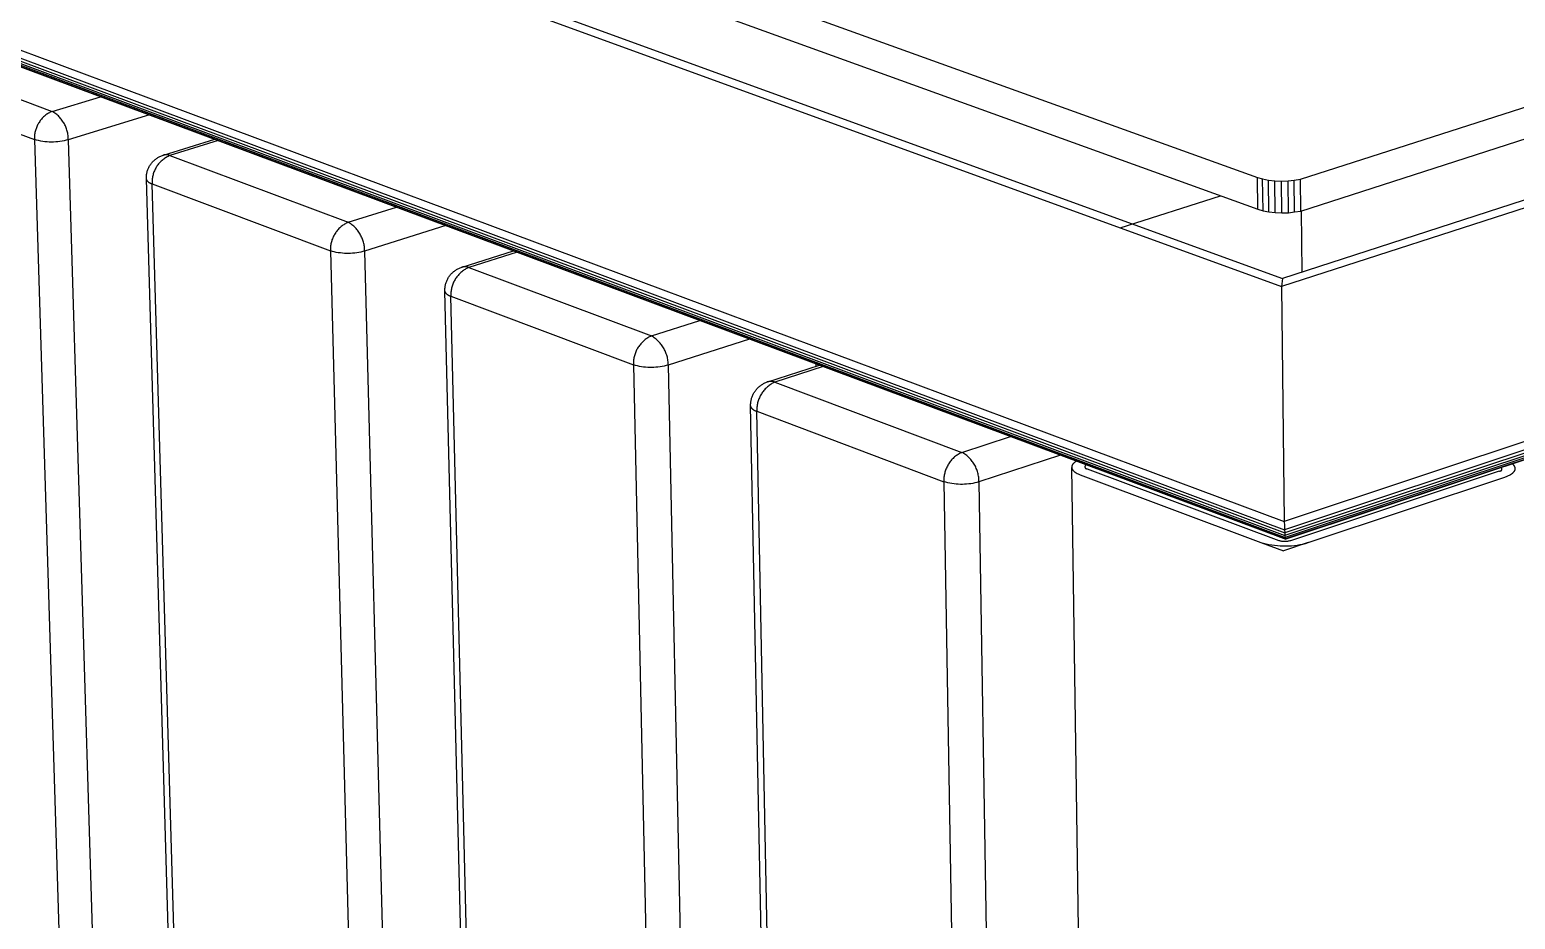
# Model space of a CAD drawing. Header units: millimetres. Extents: x -987 to 2591, y -102 to 2398.
# Drawn here: x -120.2 to 12.9, y 500 to 579.7 of the extents above; entities that cross this region are included whole.
import ezdxf

# ---------------------------------------------------------------- set-up
doc = ezdxf.new("R2010")
doc.units = ezdxf.units.MM
doc.header["$MEASUREMENT"] = 0
doc.layers.add('Utwórz2D linie widoczne', color=7, linetype='Continuous', true_color=0x000000)

msp = doc.modelspace()

# ---------------------------------------------------------------- linework, layer by layer
at = {"layer": 'Utwórz2D linie widoczne'}
for p, q in [((-186.29, 629.88), (-10.15, 566.45)), ((-186.18, 627.22), (-10.12, 563.6)), ((-6.27, 563.44), (186.63, 625.49)), ((-6.31, 566.29), (171.26, 623.22)), ((-187.69, 622.06), (-8, 556.67)), ((-185.72, 622.05), (-7.91, 557.4)), ((188.04, 620.19), (-8, 556.67)), ((186.05, 620.2), (-7.91, 557.4)), ((-186.86, 602.4), (-7.76, 535.62)), ((-186.63, 601.62), (-7.74, 534.87)), ((-186.32, 601.26), (-7.72, 534.59)), ((-186.01, 600.92), (-7.7, 534.35)), ((-185.6, 600.62), (-7.68, 534.18)), ((187.6, 600.49), (-7.76, 535.62)), ((-185.2, 600.36), (-7.66, 534.05)), ((-184.7, 600.15), (-7.63, 534.02)), ((187.38, 599.71), (-7.74, 534.87)), ((187.08, 599.35), (-7.72, 534.59)), ((186.77, 599.01), (-7.7, 534.35)), ((186.37, 598.72), (-7.68, 534.18)), ((185.97, 598.46), (-7.66, 534.05)), ((185.47, 598.26), (-7.63, 534.02)), ((-133.8, 578.23), (-118.19, 572.37)), ((-135.39, 575.71), (-119.78, 569.84)), ((-118.19, 572.37), (-113.86, 573.69)), ((-119.45, 571.24), (-119.49, 571.16)), ((-119.4, 571.32), (-119.45, 571.24)), ((-119.35, 571.39), (-119.4, 571.32)), ((-119.3, 571.47), (-119.35, 571.39)), ((-119.25, 571.54), (-119.3, 571.47)), ((-119.19, 571.61), (-119.25, 571.54)), ((-119.14, 571.68), (-119.19, 571.61)), ((-119.07, 571.75), (-119.14, 571.68)), ((-119.01, 571.82), (-119.07, 571.75)), ((-118.95, 571.88), (-119.01, 571.82)), ((-118.88, 571.94), (-118.95, 571.88)), ((-118.81, 572), (-118.88, 571.94)), ((-118.74, 572.06), (-118.81, 572)), ((-118.66, 572.11), (-118.74, 572.06)), ((-118.59, 572.16), (-118.66, 572.11)), ((-118.51, 572.21), (-118.59, 572.16)), ((-118.43, 572.25), (-118.51, 572.21)), ((-118.35, 572.3), (-118.43, 572.25)), ((-118.27, 572.34), (-118.35, 572.3)), ((-118.19, 572.37), (-118.27, 572.34)), ((-118.1, 572.32), (-118.19, 572.37)), ((-118.02, 572.27), (-118.1, 572.32)), ((-117.94, 572.21), (-118.02, 572.27)), ((-117.86, 572.15), (-117.94, 572.21)), ((-117.78, 572.09), (-117.86, 572.15)), ((-117.71, 572.02), (-117.78, 572.09)), ((-117.63, 571.96), (-117.71, 572.02)), ((-117.56, 571.89), (-117.63, 571.96)), ((-117.49, 571.82), (-117.56, 571.89)), ((-117.43, 571.74), (-117.49, 571.82)), ((-117.37, 571.66), (-117.43, 571.74)), ((-117.31, 571.59), (-117.37, 571.66)), ((-117.25, 571.5), (-117.31, 571.59)), ((-117.19, 571.42), (-117.25, 571.5)), ((-117.14, 571.34), (-117.19, 571.42)), ((-117.09, 571.25), (-117.14, 571.34)), ((-117.05, 571.16), (-117.09, 571.25)), ((-109.46, 572.05), (-116.74, 569.82)), ((-119.77, 570.11), (-119.78, 570.02)), ((-119.78, 570.02), (-119.78, 569.93)), ((-119.78, 569.93), (-119.78, 569.84)), ((-119.76, 570.29), (-119.77, 570.2)), ((-119.77, 570.2), (-119.77, 570.11)), ((-119.74, 570.38), (-119.76, 570.29)), ((-119.73, 570.47), (-119.74, 570.38)), ((-119.71, 570.56), (-119.73, 570.47)), ((-119.69, 570.65), (-119.71, 570.56)), ((-119.66, 570.74), (-119.69, 570.65)), ((-119.63, 570.82), (-119.66, 570.74)), ((-119.6, 570.91), (-119.63, 570.82)), ((-119.57, 570.99), (-119.6, 570.91)), ((-119.53, 571.08), (-119.57, 570.99)), ((-119.49, 571.16), (-119.53, 571.08)), ((-117, 571.07), (-117.05, 571.16)), ((-116.96, 570.98), (-117, 571.07)), ((-116.93, 570.89), (-116.96, 570.98)), ((-116.89, 570.8), (-116.93, 570.89)), ((-116.86, 570.7), (-116.89, 570.8)), ((-116.84, 570.61), (-116.86, 570.7)), ((-116.81, 570.51), (-116.84, 570.61)), ((-116.79, 570.42), (-116.81, 570.51)), ((-116.77, 570.32), (-116.79, 570.42)), ((-116.76, 570.22), (-116.77, 570.32)), ((-116.75, 570.12), (-116.76, 570.22)), ((-116.74, 570.02), (-116.75, 570.12)), ((-116.74, 569.92), (-116.74, 570.02)), ((-116.74, 569.82), (-116.74, 569.92)), ((-108.21, 568.45), (-103.61, 569.87)), ((-119.78, 569.84), (-106.11, 127.47)), ((-119.59, 569.79), (-119.78, 569.84)), ((-119.4, 569.75), (-119.59, 569.79)), ((-119.21, 569.71), (-119.4, 569.75)), ((-119.02, 569.68), (-119.21, 569.71)), ((-118.83, 569.65), (-119.02, 569.68)), ((-118.64, 569.63), (-118.83, 569.65)), ((-118.45, 569.62), (-118.64, 569.63)), ((-118.26, 569.62), (-118.45, 569.62)), ((-118.06, 569.62), (-118.26, 569.62)), ((-117.87, 569.63), (-118.06, 569.62)), ((-117.68, 569.65), (-117.87, 569.63)), ((-117.49, 569.67), (-117.68, 569.65)), ((-117.3, 569.7), (-117.49, 569.67)), ((-117.11, 569.73), (-117.3, 569.7)), ((-116.92, 569.78), (-117.11, 569.73)), ((-116.74, 569.82), (-116.92, 569.78)), ((-116.74, 569.82), (-103.3, 127.45)), ((-103.3, 569.75), (-107.64, 568.42)), ((-109.61, 567.15), (-109.58, 567.22)), ((-109.58, 567.22), (-109.55, 567.29)), ((-109.55, 567.29), (-109.52, 567.35)), ((-109.52, 567.35), (-109.48, 567.42)), ((-109.48, 567.42), (-109.45, 567.48)), ((-109.45, 567.48), (-109.41, 567.55)), ((-109.41, 567.55), (-109.37, 567.61)), ((-109.37, 567.61), (-109.32, 567.67)), ((-109.32, 567.67), (-109.28, 567.73)), ((-109.28, 567.73), (-109.23, 567.79)), ((-109.23, 567.79), (-109.18, 567.85)), ((-109.18, 567.85), (-109.13, 567.9)), ((-109.13, 567.9), (-109.07, 567.95)), ((-109.07, 567.95), (-109.02, 568)), ((-109.02, 568), (-108.96, 568.05)), ((-108.94, 567.2), (-108.98, 567.12)), ((-108.96, 568.05), (-108.9, 568.1)), ((-108.9, 567.28), (-108.94, 567.2)), ((-108.9, 568.1), (-108.84, 568.14)), ((-108.86, 567.36), (-108.9, 567.28)), ((-108.81, 567.43), (-108.86, 567.36)), ((-108.84, 568.14), (-108.78, 568.19)), ((-108.76, 567.51), (-108.81, 567.43)), ((-108.78, 568.19), (-108.72, 568.23)), ((-108.7, 567.58), (-108.76, 567.51)), ((-108.72, 568.23), (-108.65, 568.26)), ((-108.65, 567.66), (-108.7, 567.58)), ((-108.65, 568.26), (-108.59, 568.3)), ((-108.59, 567.73), (-108.65, 567.66)), ((-108.59, 568.3), (-108.52, 568.33)), ((-108.53, 567.79), (-108.59, 567.73)), ((-108.46, 567.86), (-108.53, 567.79)), ((-108.52, 568.33), (-108.45, 568.36)), ((-108.4, 567.92), (-108.46, 567.86)), ((-108.45, 568.36), (-108.38, 568.39)), ((-108.33, 567.98), (-108.4, 567.92)), ((-108.38, 568.39), (-108.31, 568.42)), ((-108.26, 568.04), (-108.33, 567.98)), ((-108.31, 568.42), (-108.24, 568.44)), ((-108.19, 568.1), (-108.26, 568.04)), ((-108.21, 568.45), (-108.24, 568.44)), ((-108.18, 568.46), (-108.21, 568.45)), ((-108.11, 568.15), (-108.19, 568.1)), ((-108.15, 568.47), (-108.18, 568.46)), ((-108.12, 568.47), (-108.15, 568.47)), ((-108.09, 568.48), (-108.12, 568.47)), ((-108.04, 568.2), (-108.11, 568.15)), ((-108.06, 568.48), (-108.09, 568.48)), ((-108.03, 568.48), (-108.06, 568.48)), ((-107.96, 568.25), (-108.04, 568.2)), ((-108, 568.48), (-108.03, 568.48)), ((-107.97, 568.49), (-108, 568.48)), ((-107.94, 568.48), (-107.97, 568.49)), ((-107.88, 568.3), (-107.96, 568.25)), ((-107.91, 568.48), (-107.94, 568.48)), ((-107.88, 568.48), (-107.91, 568.48)), ((-107.85, 568.48), (-107.88, 568.48)), ((-107.8, 568.34), (-107.88, 568.3)), ((-107.81, 568.47), (-107.85, 568.48)), ((-107.78, 568.46), (-107.81, 568.47)), ((-107.72, 568.38), (-107.8, 568.34)), ((-107.75, 568.46), (-107.78, 568.46)), ((-107.72, 568.45), (-107.75, 568.46)), ((-107.7, 568.44), (-107.72, 568.45)), ((-107.64, 568.42), (-107.72, 568.38)), ((-107.67, 568.43), (-107.7, 568.44)), ((-107.64, 568.42), (-107.67, 568.43)), ((-107.64, 568.42), (-91.65, 562.43)), ((-109.74, 566.56), (-109.73, 566.64)), ((-109.74, 566.49), (-109.74, 566.56)), ((-109.74, 566.41), (-109.74, 566.49)), ((-109.74, 566.34), (-109.74, 566.41)), ((-109.74, 566.32), (-109.74, 566.34)), ((-109.73, 566.3), (-109.74, 566.32)), ((-96.79, 122.55), (-109.74, 566.32)), ((-109.73, 566.64), (-109.72, 566.71)), ((-109.72, 566.28), (-109.73, 566.3)), ((-109.72, 566.71), (-109.71, 566.79)), ((-109.71, 566.25), (-109.72, 566.28)), ((-109.71, 566.79), (-109.69, 566.86)), ((-109.71, 566.23), (-109.71, 566.25)), ((-109.7, 566.21), (-109.71, 566.23)), ((-109.69, 566.2), (-109.7, 566.21)), ((-109.69, 566.86), (-109.68, 566.93)), ((-109.67, 566.18), (-109.69, 566.2)), ((-109.68, 566.93), (-109.66, 567)), ((-109.66, 566.16), (-109.67, 566.18)), ((-109.66, 567), (-109.63, 567.08)), ((-109.65, 566.14), (-109.66, 566.16)), ((-109.64, 566.12), (-109.65, 566.14)), ((-109.62, 566.1), (-109.64, 566.12)), ((-109.63, 567.08), (-109.61, 567.15)), ((-109.61, 566.09), (-109.62, 566.1)), ((-109.59, 566.07), (-109.61, 566.09)), ((-109.58, 566.05), (-109.59, 566.07)), ((-109.56, 566.04), (-109.58, 566.05)), ((-109.55, 566.02), (-109.56, 566.04)), ((-109.53, 566.01), (-109.55, 566.02)), ((-109.51, 566), (-109.53, 566.01)), ((-109.5, 565.98), (-109.51, 566)), ((-109.48, 565.97), (-109.5, 565.98)), ((-109.46, 565.96), (-109.48, 565.97)), ((-109.44, 565.95), (-109.46, 565.96)), ((-109.42, 565.94), (-109.44, 565.95)), ((-109.4, 565.93), (-109.42, 565.94)), ((-109.38, 565.92), (-109.4, 565.93)), ((-109.36, 565.91), (-109.38, 565.92)), ((-109.34, 565.9), (-109.36, 565.91)), ((-109.32, 565.89), (-109.34, 565.9)), ((-109.3, 565.89), (-109.32, 565.89)), ((-109.27, 565.88), (-109.3, 565.89)), ((-109.25, 565.88), (-109.27, 565.88)), ((-109.23, 565.87), (-109.25, 565.88)), ((-109.22, 566.24), (-109.23, 566.15)), ((-109.23, 566.15), (-109.23, 566.06)), ((-109.23, 566.06), (-109.23, 565.97)), ((-109.23, 565.97), (-109.23, 565.87)), ((-96.31, 121.89), (-109.23, 565.87)), ((-109.23, 565.87), (-93.25, 559.86)), ((-109.21, 566.33), (-109.22, 566.24)), ((-109.2, 566.42), (-109.21, 566.33)), ((-109.18, 566.51), (-109.2, 566.42)), ((-109.16, 566.6), (-109.18, 566.51)), ((-109.14, 566.69), (-109.16, 566.6)), ((-109.12, 566.77), (-109.14, 566.69)), ((-109.09, 566.86), (-109.12, 566.77)), ((-109.06, 566.95), (-109.09, 566.86)), ((-109.02, 567.03), (-109.06, 566.95)), ((-108.98, 567.12), (-109.02, 567.03)), ((-10.12, 563.6), (-10.15, 566.45)), ((-10.15, 566.45), (-9.7, 566.32)), ((-9.66, 563.47), (-9.7, 566.32)), ((-9.7, 566.32), (-9.16, 566.21)), ((-9.13, 563.36), (-9.16, 566.21)), ((-9.16, 566.21), (-8.6, 566.15)), ((-8.56, 563.3), (-8.6, 566.15)), ((-8.6, 566.15), (-8.01, 566.13)), ((-8.01, 566.13), (-7.42, 566.14)), ((-7.98, 563.28), (-8.01, 566.13)), ((-7.42, 566.14), (-6.88, 566.21)), ((-7.39, 563.29), (-7.42, 566.14)), ((-6.88, 566.21), (-6.31, 566.29)), ((-6.85, 563.36), (-6.88, 566.21)), ((-6.27, 563.44), (-6.31, 566.29)), ((-22.46, 561.93), (-13.47, 564.81)), ((-91.65, 562.43), (-87.31, 563.78)), ((-10.12, 563.6), (-9.66, 563.47)), ((-9.66, 563.47), (-9.13, 563.36)), ((-9.13, 563.36), (-8.56, 563.3)), ((-8.56, 563.3), (-7.98, 563.28)), ((-7.98, 563.28), (-7.39, 563.29)), ((-7.39, 563.29), (-6.85, 563.36)), ((-6.85, 563.36), (-6.27, 563.44)), ((-6.23, 563.45), (-6.17, 557.97)), ((-92.41, 561.92), (-92.48, 561.86)), ((-92.34, 561.99), (-92.41, 561.92)), ((-92.27, 562.05), (-92.34, 561.99)), ((-92.2, 562.1), (-92.27, 562.05)), ((-92.13, 562.16), (-92.2, 562.1)), ((-92.05, 562.21), (-92.13, 562.16)), ((-91.98, 562.26), (-92.05, 562.21)), ((-91.9, 562.3), (-91.98, 562.26)), ((-91.82, 562.35), (-91.9, 562.3)), ((-91.73, 562.39), (-91.82, 562.35)), ((-91.65, 562.43), (-91.73, 562.39)), ((-91.56, 562.38), (-91.65, 562.43)), ((-91.48, 562.32), (-91.56, 562.38)), ((-91.4, 562.26), (-91.48, 562.32)), ((-91.32, 562.2), (-91.4, 562.26)), ((-91.24, 562.14), (-91.32, 562.2)), ((-91.16, 562.08), (-91.24, 562.14)), ((-91.09, 562.01), (-91.16, 562.08)), ((-91.01, 561.94), (-91.09, 562.01)), ((-90.95, 561.86), (-91.01, 561.94)), ((-90.88, 561.79), (-90.95, 561.86)), ((-82.89, 562.13), (-90.18, 559.85)), ((-93.18, 560.59), (-93.2, 560.5)), ((-93.16, 560.68), (-93.18, 560.59)), ((-93.13, 560.77), (-93.16, 560.68)), ((-93.11, 560.86), (-93.13, 560.77)), ((-93.07, 560.94), (-93.11, 560.86)), ((-93.04, 561.03), (-93.07, 560.94)), ((-93, 561.11), (-93.04, 561.03)), ((-92.96, 561.19), (-93, 561.11)), ((-92.92, 561.27), (-92.96, 561.19)), ((-92.87, 561.35), (-92.92, 561.27)), ((-92.82, 561.43), (-92.87, 561.35)), ((-92.77, 561.51), (-92.82, 561.43)), ((-92.72, 561.58), (-92.77, 561.51)), ((-92.66, 561.65), (-92.72, 561.58)), ((-92.6, 561.73), (-92.66, 561.65)), ((-92.54, 561.79), (-92.6, 561.73)), ((-92.48, 561.86), (-92.54, 561.79)), ((-90.81, 561.71), (-90.88, 561.79)), ((-90.75, 561.63), (-90.81, 561.71)), ((-90.69, 561.55), (-90.75, 561.63)), ((-90.64, 561.47), (-90.69, 561.55)), ((-90.59, 561.38), (-90.64, 561.47)), ((-90.54, 561.29), (-90.59, 561.38)), ((-90.49, 561.2), (-90.54, 561.29)), ((-90.45, 561.11), (-90.49, 561.2)), ((-90.4, 561.02), (-90.45, 561.11)), ((-90.37, 560.93), (-90.4, 561.02)), ((-90.33, 560.83), (-90.37, 560.93)), ((-90.3, 560.74), (-90.33, 560.83)), ((-90.27, 560.64), (-90.3, 560.74)), ((-90.25, 560.54), (-90.27, 560.64)), ((-90.23, 560.45), (-90.25, 560.54)), ((-93.24, 560.23), (-93.25, 560.14)), ((-93.25, 560.14), (-93.25, 560.05)), ((-93.25, 560.05), (-93.25, 559.95)), ((-93.25, 559.95), (-93.25, 559.86)), ((-93.25, 559.86), (-81.49, 113.44)), ((-93.07, 559.81), (-93.25, 559.86)), ((-93.23, 560.32), (-93.24, 560.23)), ((-93.22, 560.41), (-93.23, 560.32)), ((-93.2, 560.5), (-93.22, 560.41)), ((-92.9, 559.77), (-93.07, 559.81)), ((-92.72, 559.73), (-92.9, 559.77)), ((-92.54, 559.7), (-92.72, 559.73)), ((-92.35, 559.68), (-92.54, 559.7)), ((-92.17, 559.66), (-92.35, 559.68)), ((-91.99, 559.64), (-92.17, 559.66)), ((-91.81, 559.64), (-91.99, 559.64)), ((-91.62, 559.64), (-91.81, 559.64)), ((-91.44, 559.64), (-91.62, 559.64)), ((-91.26, 559.65), (-91.44, 559.64)), ((-91.07, 559.67), (-91.26, 559.65)), ((-90.89, 559.69), (-91.07, 559.67)), ((-90.71, 559.72), (-90.89, 559.69)), ((-90.53, 559.76), (-90.71, 559.72)), ((-90.35, 559.8), (-90.53, 559.76)), ((-90.18, 559.85), (-90.35, 559.8)), ((-90.21, 560.35), (-90.23, 560.45)), ((-90.2, 560.25), (-90.21, 560.35)), ((-90.19, 560.15), (-90.2, 560.25)), ((-90.18, 560.05), (-90.19, 560.15)), ((-90.18, 559.95), (-90.18, 560.05)), ((-90.18, 559.85), (-90.18, 559.95)), ((-90.18, 559.85), (-78.65, 113.42)), ((-81.44, 558.42), (-76.83, 559.87)), ((-76.51, 559.75), (-80.85, 558.38)), ((-76.91, 559.84), (-76.92, 559.9)), ((-82.36, 557.86), (-82.31, 557.91)), ((-82.31, 557.91), (-82.25, 557.96)), ((-82.25, 557.96), (-82.2, 558.01)), ((-82.2, 558.01), (-82.14, 558.06)), ((-82.14, 558.06), (-82.08, 558.1)), ((-82.08, 558.1), (-82.01, 558.15)), ((-82.01, 558.15), (-81.95, 558.19)), ((-81.95, 558.19), (-81.89, 558.22)), ((-81.89, 558.22), (-81.82, 558.26)), ((-81.82, 558.26), (-81.75, 558.3)), ((-81.75, 558.3), (-81.68, 558.33)), ((-81.68, 558.33), (-81.61, 558.36)), ((-81.61, 557.87), (-81.68, 557.81)), ((-81.61, 558.36), (-81.54, 558.38)), ((-81.55, 557.93), (-81.61, 557.87)), ((-81.47, 557.99), (-81.55, 557.93)), ((-81.54, 558.38), (-81.47, 558.41)), ((-81.44, 558.42), (-81.47, 558.41)), ((-81.4, 558.05), (-81.47, 557.99)), ((-81.41, 558.42), (-81.44, 558.42)), ((-81.38, 558.43), (-81.41, 558.42)), ((-81.33, 558.11), (-81.4, 558.05)), ((-81.35, 558.44), (-81.38, 558.43)), ((-81.31, 558.44), (-81.35, 558.44)), ((-81.25, 558.16), (-81.33, 558.11)), ((-81.28, 558.44), (-81.31, 558.44)), ((-81.25, 558.45), (-81.28, 558.44)), ((-81.22, 558.45), (-81.25, 558.45)), ((-81.17, 558.21), (-81.25, 558.16)), ((-81.19, 558.45), (-81.22, 558.45)), ((-81.16, 558.45), (-81.19, 558.45)), ((-81.1, 558.25), (-81.17, 558.21)), ((-81.13, 558.44), (-81.16, 558.45)), ((-81.09, 558.44), (-81.13, 558.44)), ((-81.01, 558.3), (-81.1, 558.25)), ((-81.06, 558.44), (-81.09, 558.44)), ((-81.03, 558.43), (-81.06, 558.44)), ((-81, 558.43), (-81.03, 558.43)), ((-80.93, 558.34), (-81.01, 558.3)), ((-80.97, 558.42), (-81, 558.43)), ((-80.94, 558.41), (-80.97, 558.42)), ((-80.91, 558.4), (-80.94, 558.41)), ((-80.85, 558.38), (-80.93, 558.34)), ((-80.88, 558.39), (-80.91, 558.4)), ((-80.85, 558.38), (-80.88, 558.39)), ((-80.85, 558.38), (-64.48, 552.24)), ((-82.98, 556.5), (-82.97, 556.58)), ((-82.97, 556.58), (-82.96, 556.65)), ((-82.96, 556.65), (-82.95, 556.73)), ((-82.95, 556.73), (-82.94, 556.8)), ((-82.94, 556.8), (-82.92, 556.88)), ((-82.92, 556.88), (-82.9, 556.95)), ((-82.9, 556.95), (-82.88, 557.02)), ((-82.88, 557.02), (-82.85, 557.09)), ((-82.85, 557.09), (-82.82, 557.16)), ((-82.82, 557.16), (-82.79, 557.23)), ((-82.79, 557.23), (-82.76, 557.3)), ((-82.76, 557.3), (-82.72, 557.37)), ((-82.72, 557.37), (-82.69, 557.44)), ((-82.69, 557.44), (-82.65, 557.5)), ((-82.65, 557.5), (-82.61, 557.56)), ((-82.61, 557.56), (-82.56, 557.63)), ((-82.56, 557.63), (-82.52, 557.69)), ((-82.52, 557.69), (-82.47, 557.74)), ((-82.47, 557.74), (-82.42, 557.8)), ((-82.42, 557.8), (-82.36, 557.86)), ((-82.36, 556.62), (-82.38, 556.53)), ((-82.34, 556.71), (-82.36, 556.62)), ((-82.31, 556.8), (-82.34, 556.71)), ((-82.28, 556.88), (-82.31, 556.8)), ((-82.24, 556.97), (-82.28, 556.88)), ((-82.2, 557.05), (-82.24, 556.97)), ((-82.16, 557.14), (-82.2, 557.05)), ((-82.12, 557.22), (-82.16, 557.14)), ((-82.07, 557.3), (-82.12, 557.22)), ((-82.03, 557.38), (-82.07, 557.3)), ((-81.97, 557.45), (-82.03, 557.38)), ((-81.92, 557.53), (-81.97, 557.45)), ((-81.86, 557.6), (-81.92, 557.53)), ((-81.8, 557.67), (-81.86, 557.6)), ((-81.74, 557.74), (-81.8, 557.67)), ((-81.68, 557.81), (-81.74, 557.74)), ((-7.91, 557.4), (-8, 556.67)), ((-8, 556.67), (-7.76, 535.62)), ((-82.99, 556.43), (-82.98, 556.5)), ((-82.99, 556.35), (-82.99, 556.43)), ((-82.99, 556.28), (-82.99, 556.35)), ((-82.98, 556.25), (-82.99, 556.28)), ((-71.98, 108.41), (-82.99, 556.26)), ((-82.97, 556.23), (-82.98, 556.25)), ((-82.96, 556.21), (-82.97, 556.23)), ((-82.96, 556.19), (-82.96, 556.21)), ((-82.95, 556.17), (-82.96, 556.19)), ((-82.93, 556.15), (-82.95, 556.17)), ((-82.92, 556.13), (-82.93, 556.15)), ((-82.91, 556.11), (-82.92, 556.13)), ((-82.9, 556.09), (-82.91, 556.11)), ((-82.88, 556.07), (-82.9, 556.09)), ((-82.87, 556.05), (-82.88, 556.07)), ((-82.85, 556.03), (-82.87, 556.05)), ((-82.84, 556.01), (-82.85, 556.03)), ((-82.82, 556), (-82.84, 556.01)), ((-82.81, 555.98), (-82.82, 556)), ((-82.79, 555.96), (-82.81, 555.98)), ((-82.77, 555.95), (-82.79, 555.96)), ((-82.75, 555.93), (-82.77, 555.95)), ((-82.73, 555.92), (-82.75, 555.93)), ((-82.71, 555.91), (-82.73, 555.92)), ((-82.69, 555.89), (-82.71, 555.91)), ((-82.67, 555.88), (-82.69, 555.89)), ((-82.65, 555.87), (-82.67, 555.88)), ((-82.63, 555.86), (-82.65, 555.87)), ((-82.61, 555.85), (-82.63, 555.86)), ((-82.59, 555.84), (-82.61, 555.85)), ((-82.57, 555.83), (-82.59, 555.84)), ((-82.55, 555.82), (-82.57, 555.83)), ((-82.52, 555.82), (-82.55, 555.82)), ((-82.5, 555.81), (-82.52, 555.82)), ((-82.48, 555.81), (-82.5, 555.81)), ((-82.45, 555.8), (-82.48, 555.81)), ((-82.45, 556.08), (-82.46, 555.99)), ((-82.46, 555.99), (-82.46, 555.89)), ((-82.46, 555.89), (-82.45, 555.8)), ((-82.44, 556.17), (-82.45, 556.08)), ((-71.48, 107.74), (-82.45, 555.8)), ((-82.45, 555.8), (-66.09, 549.64)), ((-82.43, 556.26), (-82.44, 556.17)), ((-82.42, 556.35), (-82.43, 556.26)), ((-82.4, 556.44), (-82.42, 556.35)), ((-82.38, 556.53), (-82.4, 556.44)), ((-64.48, 552.24), (-60.13, 553.63)), ((-65.66, 551.23), (-65.71, 551.15)), ((-65.61, 551.31), (-65.66, 551.23)), ((-65.55, 551.38), (-65.61, 551.31)), ((-65.5, 551.46), (-65.55, 551.38)), ((-65.44, 551.53), (-65.5, 551.46)), ((-65.37, 551.6), (-65.44, 551.53)), ((-65.31, 551.66), (-65.37, 551.6)), ((-65.24, 551.73), (-65.31, 551.66)), ((-65.18, 551.79), (-65.24, 551.73)), ((-65.11, 551.85), (-65.18, 551.79)), ((-65.03, 551.91), (-65.11, 551.85)), ((-64.96, 551.97), (-65.03, 551.91)), ((-64.88, 552.02), (-64.96, 551.97)), ((-64.8, 552.07), (-64.88, 552.02)), ((-64.73, 552.12), (-64.8, 552.07)), ((-64.64, 552.16), (-64.73, 552.12)), ((-64.56, 552.2), (-64.64, 552.16)), ((-64.48, 552.24), (-64.56, 552.2)), ((-64.39, 552.19), (-64.48, 552.24)), ((-64.3, 552.14), (-64.39, 552.19)), ((-64.22, 552.08), (-64.3, 552.14)), ((-64.14, 552.02), (-64.22, 552.08)), ((-64.06, 551.95), (-64.14, 552.02)), ((-63.98, 551.89), (-64.06, 551.95)), ((-63.9, 551.82), (-63.98, 551.89)), ((-63.83, 551.75), (-63.9, 551.82)), ((-63.76, 551.67), (-63.83, 551.75)), ((-63.69, 551.6), (-63.76, 551.67)), ((-63.63, 551.52), (-63.69, 551.6)), ((-63.56, 551.44), (-63.63, 551.52)), ((-63.51, 551.36), (-63.56, 551.44)), ((-63.45, 551.27), (-63.51, 551.36)), ((-63.39, 551.19), (-63.45, 551.27)), ((-55.68, 551.96), (-62.98, 549.63)), ((-66.08, 550.02), (-66.09, 549.92)), ((-66.09, 549.92), (-66.09, 549.83)), ((-66.07, 550.11), (-66.08, 550.02)), ((-66.06, 550.2), (-66.07, 550.11)), ((-66.04, 550.29), (-66.06, 550.2)), ((-66.02, 550.38), (-66.04, 550.29)), ((-66, 550.47), (-66.02, 550.38)), ((-65.97, 550.56), (-66, 550.47)), ((-65.94, 550.65), (-65.97, 550.56)), ((-65.91, 550.74), (-65.94, 550.65)), ((-65.87, 550.82), (-65.91, 550.74)), ((-65.84, 550.91), (-65.87, 550.82)), ((-65.8, 550.99), (-65.84, 550.91)), ((-65.75, 551.07), (-65.8, 550.99)), ((-65.71, 551.15), (-65.75, 551.07)), ((-63.34, 551.1), (-63.39, 551.19)), ((-63.3, 551.01), (-63.34, 551.1)), ((-63.25, 550.91), (-63.3, 551.01)), ((-63.21, 550.82), (-63.25, 550.91)), ((-63.17, 550.73), (-63.21, 550.82)), ((-63.14, 550.63), (-63.17, 550.73)), ((-63.11, 550.53), (-63.14, 550.63)), ((-63.08, 550.44), (-63.11, 550.53)), ((-63.05, 550.34), (-63.08, 550.44)), ((-63.03, 550.24), (-63.05, 550.34)), ((-63.01, 550.14), (-63.03, 550.24)), ((-63, 550.04), (-63.01, 550.14)), ((-62.99, 549.93), (-63, 550.04)), ((-62.98, 549.83), (-62.99, 549.93)), ((-66.09, 549.83), (-66.09, 549.74)), ((-66.09, 549.74), (-66.09, 549.64)), ((-66.09, 549.64), (-56.33, 99.1)), ((-65.91, 549.59), (-66.09, 549.64)), ((-65.73, 549.55), (-65.91, 549.59)), ((-65.55, 549.51), (-65.73, 549.55)), ((-65.37, 549.48), (-65.55, 549.51)), ((-65.18, 549.45), (-65.37, 549.48)), ((-65, 549.43), (-65.18, 549.45)), ((-64.81, 549.42), (-65, 549.43)), ((-64.63, 549.41), (-64.81, 549.42)), ((-64.44, 549.41), (-64.63, 549.41)), ((-64.26, 549.42), (-64.44, 549.41)), ((-64.07, 549.43), (-64.26, 549.42)), ((-63.89, 549.45), (-64.07, 549.43)), ((-63.7, 549.47), (-63.89, 549.45)), ((-63.52, 549.5), (-63.7, 549.47)), ((-63.34, 549.54), (-63.52, 549.5)), ((-63.16, 549.58), (-63.34, 549.54)), ((-62.98, 549.63), (-63.16, 549.58)), ((-62.98, 549.73), (-62.98, 549.83)), ((-62.98, 549.63), (-62.98, 549.73)), ((-62.98, 549.63), (-53.46, 99.08)), ((-54.05, 548.13), (-49.41, 549.62)), ((-49.07, 549.5), (-53.42, 548.1)), ((-49.71, 549.53), (-49.71, 549.74)), ((-55.25, 547.21), (-55.21, 547.27)), ((-55.21, 547.27), (-55.16, 547.33)), ((-55.16, 547.33), (-55.12, 547.39)), ((-55.12, 547.39), (-55.07, 547.45)), ((-55.07, 547.45), (-55.02, 547.51)), ((-55.02, 547.51), (-54.97, 547.56)), ((-54.97, 547.56), (-54.92, 547.61)), ((-54.92, 547.61), (-54.86, 547.67)), ((-54.86, 547.67), (-54.8, 547.72)), ((-54.8, 547.72), (-54.74, 547.76)), ((-54.74, 547.76), (-54.68, 547.81)), ((-54.68, 547.81), (-54.62, 547.85)), ((-54.62, 547.85), (-54.56, 547.89)), ((-54.56, 547.89), (-54.5, 547.93)), ((-54.46, 547.27), (-54.52, 547.2)), ((-54.5, 547.93), (-54.43, 547.97)), ((-54.4, 547.35), (-54.46, 547.27)), ((-54.43, 547.97), (-54.36, 548)), ((-54.34, 547.42), (-54.4, 547.35)), ((-54.36, 548), (-54.3, 548.04)), ((-54.27, 547.49), (-54.34, 547.42)), ((-54.3, 548.04), (-54.23, 548.07)), ((-54.2, 547.56), (-54.27, 547.49)), ((-54.23, 548.07), (-54.16, 548.09)), ((-54.13, 547.63), (-54.2, 547.56)), ((-54.16, 548.09), (-54.09, 548.12)), ((-54.06, 547.69), (-54.13, 547.63)), ((-54.05, 548.13), (-54.09, 548.12)), ((-53.99, 547.75), (-54.06, 547.69)), ((-54.02, 548.14), (-54.05, 548.13)), ((-53.99, 548.14), (-54.02, 548.14)), ((-53.96, 548.15), (-53.99, 548.14)), ((-53.91, 547.81), (-53.99, 547.75)), ((-53.93, 548.16), (-53.96, 548.15)), ((-53.9, 548.16), (-53.93, 548.16)), ((-53.83, 547.86), (-53.91, 547.81)), ((-53.86, 548.16), (-53.9, 548.16)), ((-53.83, 548.17), (-53.86, 548.16)), ((-53.8, 548.17), (-53.83, 548.17)), ((-53.75, 547.92), (-53.83, 547.86)), ((-53.77, 548.17), (-53.8, 548.17)), ((-53.73, 548.17), (-53.77, 548.17)), ((-53.67, 547.97), (-53.75, 547.92)), ((-53.7, 548.17), (-53.73, 548.17)), ((-53.67, 548.16), (-53.7, 548.17)), ((-53.64, 548.16), (-53.67, 548.16)), ((-53.59, 548.01), (-53.67, 547.97)), ((-53.6, 548.15), (-53.64, 548.16)), ((-53.57, 548.15), (-53.6, 548.15)), ((-53.5, 548.06), (-53.59, 548.01)), ((-53.54, 548.14), (-53.57, 548.15)), ((-53.51, 548.13), (-53.54, 548.14)), ((-53.48, 548.12), (-53.51, 548.13)), ((-53.42, 548.1), (-53.5, 548.06)), ((-53.45, 548.11), (-53.48, 548.12)), ((-53.42, 548.1), (-53.45, 548.11)), ((-53.42, 548.1), (-36.65, 541.81)), ((-55.59, 546.14), (-55.58, 546.22)), ((-55.59, 546.07), (-55.59, 546.14)), ((-55.59, 545.99), (-55.59, 546.07)), ((-55.58, 545.97), (-55.59, 545.99)), ((-46.61, 93.98), (-55.59, 545.97)), ((-55.58, 546.22), (-55.57, 546.29)), ((-55.58, 545.95), (-55.58, 545.97)), ((-55.57, 545.93), (-55.58, 545.95)), ((-55.57, 546.29), (-55.56, 546.37)), ((-55.56, 545.9), (-55.57, 545.93)), ((-55.56, 546.37), (-55.55, 546.44)), ((-55.55, 545.88), (-55.56, 545.9)), ((-55.55, 546.44), (-55.54, 546.52)), ((-55.54, 546.52), (-55.52, 546.59)), ((-55.52, 546.59), (-55.5, 546.66)), ((-55.5, 546.66), (-55.47, 546.73)), ((-55.47, 546.73), (-55.45, 546.8)), ((-55.45, 546.8), (-55.42, 546.87)), ((-55.42, 546.87), (-55.39, 546.94)), ((-55.39, 546.94), (-55.36, 547.01)), ((-55.36, 547.01), (-55.32, 547.08)), ((-55.32, 547.08), (-55.29, 547.14)), ((-55.29, 547.14), (-55.25, 547.21)), ((-55.01, 545.96), (-55.02, 545.87)), ((-55, 546.06), (-55.01, 545.96)), ((-54.98, 546.15), (-55, 546.06)), ((-54.96, 546.25), (-54.98, 546.15)), ((-54.93, 546.34), (-54.96, 546.25)), ((-54.9, 546.43), (-54.93, 546.34)), ((-54.87, 546.52), (-54.9, 546.43)), ((-54.84, 546.61), (-54.87, 546.52)), ((-54.8, 546.7), (-54.84, 546.61)), ((-54.76, 546.79), (-54.8, 546.7)), ((-54.72, 546.87), (-54.76, 546.79)), ((-54.67, 546.96), (-54.72, 546.87)), ((-54.62, 547.04), (-54.67, 546.96)), ((-54.57, 547.12), (-54.62, 547.04)), ((-54.52, 547.2), (-54.57, 547.12)), ((-55.54, 545.86), (-55.55, 545.88)), ((-55.53, 545.84), (-55.54, 545.86)), ((-55.52, 545.82), (-55.53, 545.84)), ((-55.51, 545.8), (-55.52, 545.82)), ((-55.49, 545.78), (-55.51, 545.8)), ((-55.48, 545.76), (-55.49, 545.78)), ((-55.47, 545.74), (-55.48, 545.76)), ((-55.45, 545.72), (-55.47, 545.74)), ((-55.44, 545.71), (-55.45, 545.72)), ((-55.42, 545.69), (-55.44, 545.71)), ((-55.4, 545.67), (-55.42, 545.69)), ((-55.39, 545.66), (-55.4, 545.67)), ((-55.37, 545.64), (-55.39, 545.66)), ((-55.35, 545.63), (-55.37, 545.64)), ((-55.33, 545.61), (-55.35, 545.63)), ((-55.31, 545.6), (-55.33, 545.61)), ((-55.29, 545.59), (-55.31, 545.6)), ((-55.27, 545.57), (-55.29, 545.59)), ((-55.25, 545.56), (-55.27, 545.57)), ((-55.23, 545.55), (-55.25, 545.56)), ((-55.21, 545.54), (-55.23, 545.55)), ((-55.19, 545.53), (-55.21, 545.54)), ((-55.17, 545.52), (-55.19, 545.53)), ((-55.15, 545.51), (-55.17, 545.52)), ((-55.13, 545.51), (-55.15, 545.51)), ((-55.1, 545.5), (-55.13, 545.51)), ((-55.08, 545.49), (-55.1, 545.5)), ((-55.06, 545.49), (-55.08, 545.49)), ((-55.03, 545.49), (-55.06, 545.49)), ((-55.03, 545.68), (-55.04, 545.58)), ((-55.04, 545.58), (-55.03, 545.49)), ((-55.02, 545.87), (-55.03, 545.77)), ((-55.03, 545.77), (-55.03, 545.68)), ((-46.1, 93.27), (-55.03, 545.49)), ((-55.03, 545.49), (-38.27, 539.18)), ((-36.65, 541.81), (-32.29, 543.23)), ((-37.95, 540.58), (-38, 540.49)), ((-37.91, 540.66), (-37.95, 540.58)), ((-37.86, 540.74), (-37.91, 540.66)), ((-37.81, 540.82), (-37.86, 540.74)), ((-37.75, 540.9), (-37.81, 540.82)), ((-37.69, 540.98), (-37.75, 540.9)), ((-37.63, 541.06), (-37.69, 540.98)), ((-37.57, 541.13), (-37.63, 541.06)), ((-37.51, 541.2), (-37.57, 541.13)), ((-37.44, 541.27), (-37.51, 541.2)), ((-37.37, 541.34), (-37.44, 541.27)), ((-37.3, 541.4), (-37.37, 541.34)), ((-37.22, 541.46), (-37.3, 541.4)), ((-37.14, 541.52), (-37.22, 541.46)), ((-37.07, 541.57), (-37.14, 541.52)), ((-36.99, 541.63), (-37.07, 541.57)), ((-36.9, 541.68), (-36.99, 541.63)), ((-36.82, 541.73), (-36.9, 541.68)), ((-36.73, 541.77), (-36.82, 541.73)), ((-36.65, 541.81), (-36.73, 541.77)), ((-36.56, 541.76), (-36.65, 541.81)), ((-36.47, 541.71), (-36.56, 541.76)), ((-36.38, 541.65), (-36.47, 541.71)), ((-36.3, 541.59), (-36.38, 541.65)), ((-36.22, 541.52), (-36.3, 541.59)), ((-36.14, 541.46), (-36.22, 541.52)), ((-36.06, 541.39), (-36.14, 541.46)), ((-35.99, 541.31), (-36.06, 541.39)), ((-35.92, 541.24), (-35.99, 541.31)), ((-35.85, 541.16), (-35.92, 541.24)), ((-35.78, 541.08), (-35.85, 541.16)), ((-35.72, 541), (-35.78, 541.08)), ((-35.66, 540.92), (-35.72, 541)), ((-35.6, 540.83), (-35.66, 540.92)), ((-35.54, 540.74), (-35.6, 540.83)), ((-35.49, 540.65), (-35.54, 540.74)), ((-35.44, 540.56), (-35.49, 540.65)), ((-35.4, 540.47), (-35.44, 540.56)), ((-27.81, 541.56), (-35.12, 539.16)), ((-26.79, 540.6), (-26.8, 540.59)), ((-26.8, 540.59), (-26.8, 540.58)), ((-26.8, 540.58), (-26.8, 540.57)), ((-26.8, 540.57), (-26.8, 540.56)), ((-26.78, 540.62), (-26.79, 540.61)), ((-26.79, 540.61), (-26.79, 540.6)), ((-26.77, 540.66), (-26.78, 540.65)), ((-26.78, 540.65), (-26.78, 540.63)), ((-26.78, 540.63), (-26.78, 540.62)), ((-26.76, 540.68), (-26.77, 540.67)), ((-26.77, 540.67), (-26.77, 540.66)), ((-26.75, 540.69), (-26.76, 540.68)), ((-26.74, 540.71), (-26.75, 540.7)), ((-26.75, 540.7), (-26.75, 540.69)), ((-26.73, 540.72), (-26.74, 540.71)), ((-26.72, 540.74), (-26.73, 540.73)), ((-26.73, 540.73), (-26.73, 540.72)), ((-26.71, 540.75), (-26.72, 540.74)), ((-26.7, 540.76), (-26.71, 540.75)), ((-26.69, 540.78), (-26.7, 540.77)), ((-26.7, 540.77), (-26.7, 540.76)), ((-26.68, 540.79), (-26.69, 540.78)), ((-26.66, 540.81), (-26.68, 540.79)), ((-26.64, 540.83), (-26.66, 540.81)), ((-26.62, 540.85), (-26.64, 540.83)), ((-26.6, 540.87), (-26.62, 540.85)), ((-26.57, 540.89), (-26.6, 540.87)), ((-26.55, 540.91), (-26.57, 540.89)), ((-26.52, 540.93), (-26.55, 540.91)), ((-26.5, 540.95), (-26.52, 540.93)), ((-26.47, 540.97), (-26.5, 540.95)), ((-26.44, 540.99), (-26.47, 540.97)), ((-26.41, 541.01), (-26.44, 540.99)), ((-26.38, 541.02), (-26.41, 541.01)), ((-25.61, 540.57), (-25.62, 540.56)), ((-25.62, 540.56), (-25.62, 540.56)), ((-25.6, 540.6), (-25.61, 540.59)), ((-25.61, 540.59), (-25.61, 540.58)), ((-25.61, 540.58), (-25.61, 540.58)), ((-25.61, 540.58), (-25.61, 540.57)), ((-25.61, 540.57), (-25.61, 540.57)), ((-25.59, 540.61), (-25.6, 540.61)), ((-25.6, 540.61), (-25.6, 540.6)), ((-25.6, 540.6), (-25.6, 540.6)), ((-25.58, 540.62), (-25.59, 540.62)), ((-25.59, 540.62), (-25.59, 540.61)), ((-25.59, 540.61), (-25.59, 540.61)), ((-25.57, 540.63), (-25.58, 540.63)), ((-25.58, 540.63), (-25.58, 540.62)), ((-25.56, 540.64), (-25.57, 540.64)), ((-25.57, 540.64), (-25.57, 540.63)), ((-25.55, 540.65), (-25.56, 540.65)), ((-25.56, 540.65), (-25.56, 540.64)), ((-25.56, 540.64), (-25.56, 540.64)), ((-25.54, 540.66), (-25.55, 540.65)), ((-25.55, 540.65), (-25.55, 540.65)), ((-25.53, 540.66), (-25.54, 540.66)), ((-25.54, 540.66), (-25.54, 540.66)), ((-25.52, 540.67), (-25.53, 540.66)), ((-25.51, 540.67), (-25.52, 540.67)), ((-25.52, 540.67), (-25.52, 540.67)), ((-25.5, 540.67), (-25.51, 540.67)), ((-25.51, 540.67), (-25.51, 540.67)), ((-25.49, 540.68), (-25.5, 540.68)), ((-25.5, 540.68), (-25.5, 540.67)), ((-25.48, 540.68), (-25.49, 540.68)), ((-25.47, 540.68), (-25.48, 540.68)), ((-25.48, 540.68), (-25.48, 540.68)), ((-25.46, 540.68), (-25.47, 540.68)), ((-25.47, 540.68), (-25.47, 540.68)), ((12.7, 540.76), (12.68, 540.78)), ((12.73, 540.74), (12.7, 540.76)), ((12.75, 540.72), (12.73, 540.74)), ((12.77, 540.71), (12.75, 540.72)), ((12.79, 540.69), (12.77, 540.71)), ((12.81, 540.67), (12.79, 540.69)), ((12.81, 540.66), (12.81, 540.67)), ((12.82, 540.65), (12.81, 540.66)), ((12.83, 540.64), (12.82, 540.65)), ((12.84, 540.63), (12.83, 540.64)), ((12.85, 540.62), (12.84, 540.63)), ((12.85, 540.61), (12.85, 540.62)), ((12.86, 540.6), (12.85, 540.61)), ((12.87, 540.59), (12.86, 540.6)), ((12.88, 540.58), (12.87, 540.59)), ((12.88, 540.57), (12.88, 540.58)), ((12.89, 540.56), (12.88, 540.57)), ((-38.26, 539.57), (-38.27, 539.47)), ((-38.27, 539.47), (-38.27, 539.37)), ((-38.27, 539.37), (-38.27, 539.28)), ((-38.27, 539.28), (-38.27, 539.18)), ((-38.25, 539.66), (-38.26, 539.57)), ((-38.23, 539.76), (-38.25, 539.66)), ((-38.22, 539.85), (-38.23, 539.76)), ((-38.19, 539.95), (-38.22, 539.85)), ((-38.17, 540.04), (-38.19, 539.95)), ((-38.14, 540.13), (-38.17, 540.04)), ((-38.11, 540.22), (-38.14, 540.13)), ((-38.08, 540.31), (-38.11, 540.22)), ((-38.04, 540.4), (-38.08, 540.31)), ((-38, 540.49), (-38.04, 540.4)), ((-35.36, 540.37), (-35.4, 540.47)), ((-35.32, 540.28), (-35.36, 540.37)), ((-35.28, 540.18), (-35.32, 540.28)), ((-35.25, 540.08), (-35.28, 540.18)), ((-35.22, 539.98), (-35.25, 540.08)), ((-35.2, 539.88), (-35.22, 539.98)), ((-35.18, 539.78), (-35.2, 539.88)), ((-35.16, 539.68), (-35.18, 539.78)), ((-35.14, 539.58), (-35.16, 539.68)), ((-35.13, 539.47), (-35.14, 539.58)), ((-35.13, 539.37), (-35.13, 539.47)), ((-35.12, 539.27), (-35.13, 539.37)), ((-35.12, 539.16), (-35.12, 539.27)), ((-26.8, 540.56), (-26.81, 540.55)), ((-26.81, 540.55), (-26.81, 540.54)), ((-26.81, 540.54), (-26.81, 540.53)), ((-26.81, 540.53), (-26.81, 540.52)), ((-26.81, 540.52), (-26.81, 540.5)), ((-26.81, 540.5), (-26.81, 540.49)), ((-26.81, 540.49), (-26.81, 540.48)), ((-26.81, 540.48), (-26.81, 540.47)), ((-26.81, 540.47), (-26.81, 540.46)), ((-26.81, 540.46), (-26.81, 540.45)), ((-26.81, 540.45), (-26.81, 540.44)), ((-19.4, 41.84), (-26.81, 540.45)), ((-26.81, 540.44), (-26.81, 540.43)), ((-26.81, 540.43), (-26.81, 540.42)), ((-26.81, 540.42), (-26.8, 540.41)), ((-26.8, 540.41), (-26.8, 540.4)), ((-26.8, 540.4), (-26.8, 540.39)), ((-26.8, 540.39), (-26.8, 540.38)), ((-26.8, 540.38), (-26.79, 540.36)), ((-26.79, 540.36), (-26.79, 540.35)), ((-26.79, 540.35), (-26.79, 540.34)), ((-26.79, 540.34), (-26.78, 540.33)), ((-26.78, 540.33), (-26.78, 540.32)), ((-26.78, 540.32), (-26.77, 540.31)), ((-26.77, 540.31), (-26.77, 540.3)), ((-26.77, 540.3), (-26.76, 540.29)), ((-26.76, 540.29), (-26.76, 540.28)), ((-26.76, 540.28), (-26.75, 540.27)), ((-26.75, 540.27), (-26.74, 540.26)), ((-26.74, 540.26), (-26.74, 540.25)), ((-26.74, 540.25), (-26.73, 540.24)), ((-26.73, 540.24), (-26.72, 540.23)), ((-26.72, 540.23), (-26.71, 540.22)), ((-26.71, 540.22), (-26.71, 540.21)), ((-26.71, 540.21), (-26.7, 540.2)), ((-26.7, 540.2), (-26.69, 540.19)), ((-26.69, 540.19), (-26.68, 540.18)), ((-26.68, 540.18), (-26.67, 540.17)), ((-26.67, 540.17), (-26.66, 540.16)), ((-26.66, 540.16), (-26.64, 540.14)), ((-26.64, 540.14), (-26.62, 540.12)), ((-26.62, 540.12), (-26.6, 540.1)), ((-26.6, 540.1), (-26.58, 540.08)), ((-26.58, 540.08), (-26.56, 540.06)), ((-26.56, 540.06), (-26.53, 540.04)), ((-26.53, 540.04), (-26.51, 540.03)), ((-26.51, 540.03), (-26.48, 540.01)), ((-26.48, 540.01), (-26.45, 539.99)), ((-26.45, 539.99), (-26.43, 539.97)), ((-26.43, 539.97), (-26.4, 539.96)), ((-26.4, 539.96), (-26.37, 539.94)), ((-26.37, 539.94), (-26.34, 539.92)), ((-26.34, 539.92), (-26.31, 539.91)), ((-26.31, 539.91), (-26.24, 539.88)), ((-26.24, 539.88), (-26.18, 539.85)), ((-26.18, 539.85), (-26.11, 539.82)), ((-26.11, 539.82), (-26.04, 539.79)), ((-26.04, 539.79), (-9.86, 533.74)), ((-25.62, 540.52), (-25.63, 540.52)), ((-25.63, 540.52), (-25.63, 540.51)), ((-25.63, 540.51), (-25.63, 540.5)), ((-25.63, 540.5), (-25.62, 540.5)), ((-25.62, 540.56), (-25.62, 540.55)), ((-25.62, 540.55), (-25.62, 540.55)), ((-25.62, 540.55), (-25.62, 540.54)), ((-25.62, 540.54), (-25.62, 540.53)), ((-25.62, 540.53), (-25.62, 540.53)), ((-25.62, 540.53), (-25.62, 540.52)), ((-25.62, 540.5), (-25.62, 540.49)), ((-25.62, 540.49), (-25.62, 540.49)), ((-25.62, 540.49), (-25.62, 540.48)), ((-25.62, 540.48), (-25.62, 540.48)), ((-25.62, 540.48), (-25.62, 540.47)), ((-25.62, 540.47), (-25.62, 540.46)), ((-25.62, 540.46), (-25.62, 540.46)), ((-25.62, 540.46), (-25.62, 540.45)), ((-25.62, 540.45), (-25.61, 540.45)), ((-25.61, 540.45), (-25.61, 540.44)), ((-25.61, 540.44), (-25.61, 540.44)), ((-25.61, 540.44), (-25.61, 540.43)), ((-25.61, 540.43), (-25.6, 540.43)), ((-25.6, 540.43), (-25.6, 540.42)), ((-25.6, 540.42), (-25.6, 540.42)), ((-25.6, 540.42), (-25.59, 540.41)), ((-25.59, 540.41), (-25.59, 540.41)), ((-25.59, 540.41), (-25.59, 540.4)), ((-25.59, 540.4), (-25.58, 540.4)), ((-25.58, 540.4), (-25.58, 540.39)), ((-25.58, 540.39), (-25.57, 540.39)), ((-25.57, 540.39), (-25.57, 540.38)), ((-25.57, 540.38), (-25.56, 540.38)), ((-25.56, 540.38), (-25.56, 540.38)), ((-25.56, 540.38), (-25.56, 540.37)), ((-25.56, 540.37), (-25.55, 540.37)), ((-25.55, 540.37), (-25.55, 540.37)), ((-25.55, 540.37), (-25.54, 540.36)), ((-25.54, 540.36), (-25.54, 540.36)), ((-25.54, 540.36), (-25.53, 540.36)), ((-25.53, 540.36), (-25.52, 540.36)), ((-25.52, 540.36), (-25.52, 540.35)), ((-25.52, 540.35), (-25.51, 540.35)), ((-25.51, 540.35), (-25.51, 540.35)), ((-25.51, 540.35), (-25.5, 540.35)), ((-25.5, 540.35), (-25.5, 540.35)), ((-25.5, 540.35), (-25.49, 540.34)), ((-25.49, 540.34), (-25.49, 540.34)), ((-25.49, 540.34), (-25.48, 540.34)), ((-25.48, 540.34), (-25.47, 540.34)), ((-25.47, 540.34), (-25.47, 540.34)), ((-25.47, 540.34), (-25.46, 540.34)), ((-25.46, 540.34), (-25.46, 540.34)), ((-25.46, 540.34), (-25.45, 540.34)), ((-25.45, 540.34), (-25.44, 540.34)), ((-25.44, 540.34), (-25.44, 540.34)), ((-25.44, 540.34), (-25.43, 540.34)), ((-25.43, 540.34), (-8.25, 533.92)), ((-7.18, 533.91), (11.52, 540.14)), ((-5.61, 533.72), (12, 539.58)), ((11.52, 540.14), (11.53, 540.14)), ((11.53, 540.14), (11.54, 540.14)), ((11.54, 540.14), (11.54, 540.13)), ((11.54, 540.13), (11.55, 540.13)), ((11.55, 540.13), (11.55, 540.13)), ((11.55, 540.13), (11.56, 540.13)), ((11.56, 540.13), (11.57, 540.13)), ((11.57, 540.13), (11.57, 540.13)), ((11.57, 540.13), (11.58, 540.13)), ((11.58, 540.13), (11.58, 540.13)), ((11.58, 540.13), (11.59, 540.13)), ((11.59, 540.13), (11.6, 540.13)), ((11.6, 540.13), (11.61, 540.14)), ((11.6, 540.13), (11.6, 540.13)), ((11.61, 540.14), (11.61, 540.14)), ((11.61, 540.14), (11.62, 540.14)), ((11.62, 540.14), (11.63, 540.14)), ((11.63, 540.14), (11.64, 540.15)), ((11.63, 540.14), (11.63, 540.14)), ((11.64, 540.15), (11.64, 540.15)), ((11.64, 540.15), (11.65, 540.15)), ((11.65, 540.15), (11.66, 540.15)), ((11.66, 540.15), (11.66, 540.16)), ((11.66, 540.16), (11.67, 540.16)), ((11.67, 540.16), (11.68, 540.17)), ((11.67, 540.16), (11.67, 540.16)), ((11.69, 540.44), (11.68, 540.45)), ((11.68, 540.17), (11.68, 540.17)), ((11.68, 540.17), (11.69, 540.17)), ((11.7, 540.44), (11.69, 540.44)), ((11.69, 540.44), (11.69, 540.44)), ((11.69, 540.18), (11.7, 540.19)), ((11.69, 540.17), (11.69, 540.18)), ((11.69, 540.18), (11.69, 540.18)), ((11.7, 540.43), (11.7, 540.44)), ((11.71, 540.42), (11.7, 540.43)), ((11.7, 540.43), (11.7, 540.43)), ((11.7, 540.19), (11.71, 540.2)), ((11.7, 540.19), (11.7, 540.19)), ((11.72, 540.41), (11.71, 540.42)), ((11.71, 540.42), (11.71, 540.42)), ((11.71, 540.2), (11.71, 540.2)), ((11.71, 540.2), (11.72, 540.2)), ((11.72, 540.4), (11.72, 540.41)), ((11.72, 540.41), (11.72, 540.41)), ((11.73, 540.4), (11.72, 540.4)), ((11.72, 540.21), (11.73, 540.22)), ((11.72, 540.2), (11.72, 540.21)), ((11.72, 540.21), (11.72, 540.21)), ((11.73, 540.39), (11.73, 540.4)), ((11.73, 540.38), (11.73, 540.39)), ((11.73, 540.39), (11.73, 540.39)), ((11.74, 540.37), (11.73, 540.38)), ((11.73, 540.23), (11.73, 540.24)), ((11.73, 540.24), (11.74, 540.24)), ((11.73, 540.22), (11.73, 540.23)), ((11.73, 540.23), (11.73, 540.23)), ((11.74, 540.36), (11.74, 540.37)), ((11.74, 540.37), (11.74, 540.37)), ((11.74, 540.35), (11.74, 540.36)), ((11.74, 540.36), (11.74, 540.36)), ((11.75, 540.34), (11.74, 540.35)), ((11.74, 540.26), (11.74, 540.27)), ((11.74, 540.27), (11.75, 540.27)), ((11.74, 540.25), (11.74, 540.26)), ((11.74, 540.24), (11.74, 540.25)), ((11.74, 540.25), (11.74, 540.25)), ((11.75, 540.33), (11.75, 540.34)), ((11.75, 540.34), (11.75, 540.34)), ((11.75, 540.32), (11.75, 540.33)), ((11.75, 540.33), (11.75, 540.33)), ((11.75, 540.31), (11.75, 540.32)), ((11.75, 540.3), (11.75, 540.31)), ((11.75, 540.31), (11.75, 540.31)), ((11.75, 540.29), (11.75, 540.3)), ((11.75, 540.3), (11.75, 540.3)), ((11.75, 540.28), (11.75, 540.29)), ((11.75, 540.27), (11.75, 540.28)), ((11.75, 540.28), (11.75, 540.28)), ((12, 539.58), (12.07, 539.61)), ((12.07, 539.61), (12.15, 539.63)), ((12.15, 539.63), (12.22, 539.66)), ((12.22, 539.66), (12.29, 539.69)), ((12.29, 539.69), (12.35, 539.72)), ((12.35, 539.72), (12.42, 539.76)), ((12.42, 539.76), (12.48, 539.79)), ((12.48, 539.79), (12.51, 539.81)), ((12.51, 539.81), (12.54, 539.82)), ((12.54, 539.82), (12.57, 539.84)), ((12.57, 539.84), (12.59, 539.86)), ((12.59, 539.86), (12.62, 539.88)), ((12.62, 539.88), (12.65, 539.89)), ((12.65, 539.89), (12.67, 539.91)), ((12.67, 539.91), (12.7, 539.93)), ((12.7, 539.93), (12.72, 539.95)), ((12.72, 539.95), (12.74, 539.97)), ((12.74, 539.97), (12.76, 539.99)), ((12.76, 539.99), (12.78, 540.01)), ((12.78, 540.01), (12.8, 540.03)), ((12.8, 540.03), (12.82, 540.05)), ((12.82, 540.05), (12.83, 540.06)), ((12.83, 540.07), (12.84, 540.08)), ((12.83, 540.06), (12.83, 540.07)), ((12.84, 540.08), (12.85, 540.09)), ((12.85, 540.09), (12.86, 540.1)), ((12.86, 540.11), (12.87, 540.12)), ((12.86, 540.1), (12.86, 540.11)), ((12.87, 540.12), (12.88, 540.13)), ((12.88, 540.14), (12.89, 540.15)), ((12.88, 540.13), (12.88, 540.14)), ((12.89, 540.55), (12.89, 540.56)), ((12.9, 540.54), (12.89, 540.55)), ((12.89, 540.15), (12.9, 540.16)), ((12.9, 540.53), (12.9, 540.54)), ((12.91, 540.52), (12.9, 540.53)), ((12.9, 540.17), (12.91, 540.18)), ((12.9, 540.16), (12.9, 540.17)), ((12.91, 540.51), (12.91, 540.52)), ((12.92, 540.5), (12.91, 540.51)), ((12.91, 540.19), (12.92, 540.2)), ((12.91, 540.18), (12.91, 540.19)), ((12.92, 540.49), (12.92, 540.5)), ((12.93, 540.48), (12.92, 540.49)), ((12.92, 540.22), (12.93, 540.23)), ((12.92, 540.21), (12.92, 540.22)), ((12.92, 540.2), (12.92, 540.21)), ((12.93, 540.46), (12.93, 540.48)), ((12.93, 540.45), (12.93, 540.46)), ((12.93, 540.44), (12.93, 540.45)), ((12.94, 540.43), (12.93, 540.44)), ((12.93, 540.25), (12.94, 540.26)), ((12.93, 540.24), (12.93, 540.25)), ((12.93, 540.23), (12.93, 540.24)), ((12.94, 540.42), (12.94, 540.43)), ((12.94, 540.41), (12.94, 540.42)), ((12.94, 540.4), (12.94, 540.41)), ((12.94, 540.39), (12.94, 540.4)), ((12.95, 540.38), (12.94, 540.39)), ((12.94, 540.32), (12.95, 540.33)), ((12.94, 540.31), (12.94, 540.32)), ((12.94, 540.3), (12.94, 540.31)), ((12.94, 540.29), (12.94, 540.3)), ((12.94, 540.28), (12.94, 540.29)), ((12.94, 540.26), (12.94, 540.28)), ((12.95, 540.37), (12.95, 540.38)), ((12.95, 540.36), (12.95, 540.37)), ((12.95, 540.35), (12.95, 540.36)), ((12.95, 540.34), (12.95, 540.35)), ((12.95, 540.33), (12.95, 540.34)), ((-38.27, 539.18), (-30.6, 84.44)), ((-38.09, 539.13), (-38.27, 539.18)), ((-37.91, 539.08), (-38.09, 539.13)), ((-37.73, 539.04), (-37.91, 539.08)), ((-37.54, 539.01), (-37.73, 539.04)), ((-37.35, 538.99), (-37.54, 539.01)), ((-37.17, 538.97), (-37.35, 538.99)), ((-36.98, 538.95), (-37.17, 538.97)), ((-36.79, 538.94), (-36.98, 538.95)), ((-36.6, 538.94), (-36.79, 538.94)), ((-36.42, 538.95), (-36.6, 538.94)), ((-36.23, 538.96), (-36.42, 538.95)), ((-36.04, 538.98), (-36.23, 538.96)), ((-35.86, 539), (-36.04, 538.98)), ((-35.67, 539.03), (-35.86, 539)), ((-35.49, 539.07), (-35.67, 539.03)), ((-35.3, 539.11), (-35.49, 539.07)), ((-35.12, 539.16), (-35.3, 539.11)), ((-35.12, 539.16), (-27.7, 84.42)), ((-7.76, 535.62), (-7.75, 535.24)), ((-7.75, 535.24), (-7.74, 534.87)), ((-8.25, 533.92), (-8.18, 533.9)), ((-8.18, 533.9), (-8.12, 533.89)), ((-7.74, 534.87), (-7.72, 534.59)), ((-7.72, 534.59), (-7.7, 534.35)), ((-7.7, 534.35), (-7.68, 534.18)), ((-7.68, 534.18), (-7.66, 534.05)), ((-7.66, 534.05), (-7.63, 534.02)), ((-7.24, 533.9), (-7.18, 533.91)), ((-9.86, 533.74), (-9.62, 533.67)), ((-9.86, 533.74), (-7.83, 532.98)), ((-9.62, 533.67), (-9.37, 533.61)), ((-9.37, 533.61), (-9.13, 533.56)), ((-9.13, 533.56), (-8.88, 533.51)), ((-8.88, 533.51), (-8.62, 533.48)), ((-8.62, 533.48), (-8.37, 533.45)), ((-8.37, 533.45), (-8.12, 533.43)), ((-8.12, 533.89), (-8.06, 533.87)), ((-8.12, 533.43), (-7.87, 533.42)), ((-8.06, 533.87), (-8, 533.86)), ((-8, 533.86), (-7.94, 533.85)), ((-7.94, 533.85), (-7.87, 533.85)), ((-7.87, 533.85), (-7.81, 533.84)), ((-7.87, 533.42), (-7.61, 533.42)), ((-5.61, 533.72), (-7.83, 532.98)), ((-7.81, 533.84), (-7.75, 533.84)), ((-7.75, 533.84), (-7.68, 533.84)), ((-7.68, 533.84), (-7.62, 533.84)), ((-7.62, 533.84), (-7.56, 533.85)), ((-7.61, 533.42), (-7.36, 533.43)), ((-7.56, 533.85), (-7.49, 533.85)), ((-7.49, 533.85), (-7.43, 533.86)), ((-7.43, 533.86), (-7.37, 533.87)), ((-7.37, 533.87), (-7.31, 533.88)), ((-7.36, 533.43), (-7.1, 533.44)), ((-7.31, 533.88), (-7.24, 533.9)), ((-7.1, 533.44), (-6.85, 533.47)), ((-6.85, 533.47), (-6.6, 533.5)), ((-6.6, 533.5), (-6.35, 533.54)), ((-6.35, 533.54), (-6.1, 533.59)), ((-6.1, 533.59), (-5.85, 533.65)), ((-5.85, 533.65), (-5.61, 533.72))]:
    msp.add_line(p, q, dxfattribs=at)

doc.saveas('drawing.dxf')
